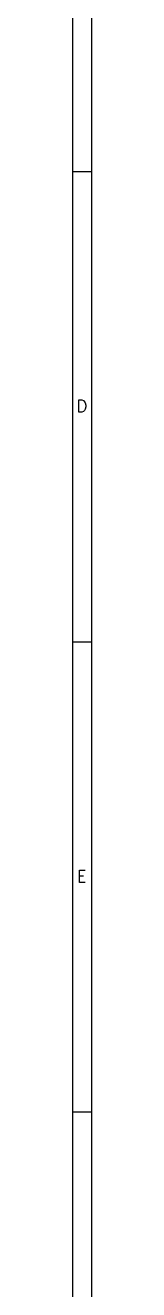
# Model space of a CAD drawing. Extents: x 0.4 to 33.6, y -21.6 to -0.4.
# Drawn here: x 0.39 to 0.47, y -10.98 to -5.69 of the extents above; entities that cross this region are included whole.
import ezdxf

# ---------------------------------------------------------------- set-up
doc = ezdxf.new("R2010")
doc.units = 0
doc.header["$MEASUREMENT"] = 0
doc.layers.add('BLACK', color=7, linetype='CONTINUOUS')

msp = doc.modelspace()

# ---------------------------------------------------------------- linework, layer by layer
at = {"layer": 'BLACK', "linetype": 'CONTINUOUS'}
for p, q in [((0.393701, -0.393701), (0.393701, -21.6063)), ((0.472441, -0.472441), (0.472441, -21.5276)), ((0.393701, -6.29921), (0.472441, -6.29921)), ((0.419666, -7.30662), (0.419666, -7.25544)), ((0.419666, -7.25544), (0.431852, -7.25544)), ((0.431852, -7.25544), (0.439164, -7.25787)), ((0.439164, -7.30418), (0.431852, -7.30662)), ((0.439164, -7.25787), (0.444038, -7.26275)), ((0.444038, -7.29931), (0.439164, -7.30418)), ((0.444038, -7.26275), (0.446475, -7.26762)), ((0.446475, -7.29443), (0.444038, -7.29931)), ((0.446475, -7.26762), (0.448913, -7.27737)), ((0.448913, -7.28468), (0.446475, -7.29443)), ((0.448913, -7.27737), (0.448913, -7.28468)), ((0.431852, -7.30662), (0.419666, -7.30662)), ((0.393701, -8.26772), (0.472441, -8.26772)), ((0.422103, -9.27512), (0.422103, -9.22394)), ((0.422103, -9.22394), (0.446475, -9.22394)), ((0.422103, -9.24831), (0.439164, -9.24831)), ((0.446475, -9.27512), (0.422103, -9.27512)), ((0.393701, -10.2362), (0.472441, -10.2362))]:
    msp.add_line(p, q, dxfattribs=at)

doc.saveas('drawing.dxf')
